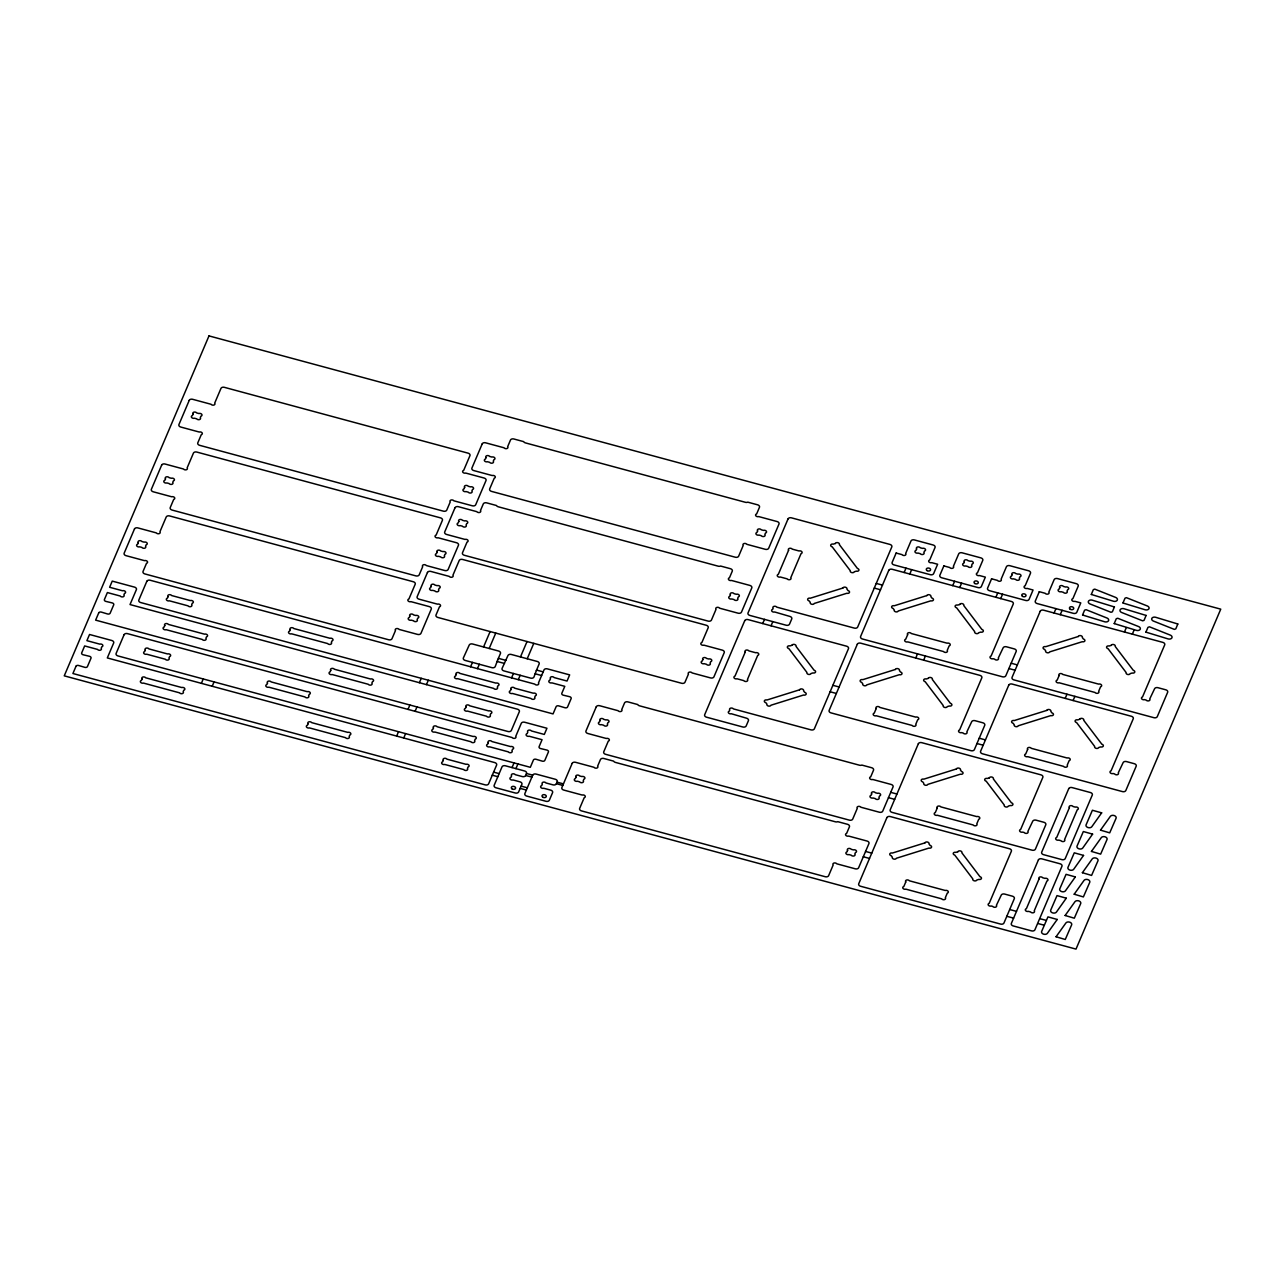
<?xml version="1.0" encoding="UTF-8"?>
<svg xmlns="http://www.w3.org/2000/svg" width="1285" height="1285" viewBox="0 0 1285 1285"><rect width="100%" height="100%" fill="white"/><g stroke="black" fill="none" stroke-linecap="round" stroke-linejoin="round"><path stroke-width="1.5" d="M201.376 683.347L203.239 678.962M212.202 686.27L214.065 681.885M396.647 736.08L398.511 731.711M408.02 709.4L409.883 705.015M419.376 682.704L421.239 678.319M403.731 738.008L405.594 733.623M415.103 711.312L416.966 706.927M426.459 684.616L428.323 680.231M470.583 666.77L472.446 662.401M483.562 646.965L490.115 631.561M477.474 668.634L479.337 664.249M489.2 648.491L495.753 633.071M511.575 677.854L513.438 673.468M520.473 656.94L527.043 641.52M518.305 679.669L520.168 675.284M527.219 658.755L533.773 643.351M512.024 767.579L514.032 762.904M515.928 768.639L517.919 763.949M525.645 775.497L526.513 773.458A2.747 1.895 7.8 0 0 524.617 770.984L505.407 765.796A2.747 1.895 7.8 0 0 502.017 766.856L494.163 785.328A2.747 1.895 7.8 0 0 496.042 787.801L515.253 792.99A2.747 1.895 7.8 0 0 518.642 791.929L521.887 784.316A2.747 1.895 7.8 0 0 520.007 781.842L513.02 779.947A2.088 1.43 7.8 0 1 510.193 779.192A2.088 1.43 7.8 0 1 510.996 777.28L511.623 775.819A2.088 1.43 7.8 0 1 512.442 773.907A2.088 1.43 7.8 0 1 515.269 774.678L522.256 776.558A2.747 1.895 7.8 0 0 525.645 775.497L531.91 777.088M532.729 775.144L524.858 793.616A2.747 1.895 7.8 0 0 526.738 796.09L545.964 801.278A2.747 1.895 7.8 0 0 549.354 800.218L552.582 792.62A2.747 1.895 7.8 0 0 550.703 790.13L543.732 788.251A2.088 1.43 7.8 0 1 540.889 787.48A2.088 1.43 7.8 0 1 541.708 785.569L542.334 784.107A2.088 1.43 7.8 0 1 543.137 782.196A2.088 1.43 7.8 0 1 545.964 782.967L552.952 784.846A2.747 1.895 7.8 0 0 556.341 783.786L557.208 781.762A2.747 1.895 7.8 0 0 555.329 779.272L536.118 774.084A2.747 1.895 7.8 0 0 532.729 775.144L526.481 773.506M762.712 623.546L764.495 619.354M771.048 625.795L772.831 621.619M904.142 572.516L906.005 568.131M909.78 574.042L911.643 569.657M915.739 658.032L917.522 653.856M952.731 585.639L954.594 581.254M923.642 660.169L925.425 655.992M959.734 587.534L961.614 583.149M995.891 597.3L997.754 592.915M1000.71 598.601L1002.573 594.216M1054.069 613.009L1055.933 608.624M1060.254 614.68L1062.117 610.295M1065.201 698.398L1066.984 694.221M1073.103 700.534L1074.886 696.358M1124.439 632.011L1126.303 627.626M1132.342 634.148L1134.205 629.762M876.258 583.422L882.474 585.109M874.282 588.08L880.498 589.767M1011.15 663.221L1017.367 664.907M1008.886 668.537L1015.102 670.208M832.873 685.307L839.105 686.993M830.126 691.78L836.342 693.45M979.218 738.216L985.434 739.887M976.953 743.517L983.186 745.204M498.371 658.338L505.872 660.361M536.552 670.063L543.186 671.862M497.118 661.47L504.475 663.446M535.154 673.79L541.627 675.524M890.698 792.347L896.93 794.018M888.449 797.664L894.665 799.334M865.544 851.441L871.76 853.128M863.279 856.758L869.511 858.428M557.031 782.147L563.424 783.882M556.389 783.689L562.766 785.424M1009.673 909.523L1016.499 911.37M1040.111 918.743L1046.343 920.429M493.568 772.124L499.142 773.618M492.251 775.192L497.825 776.702M1038.071 923.562L1044.287 925.232M1006.781 916.285L1013.608 918.133M521.116 786.115L527.332 787.801M520.152 788.38L526.384 790.05M1082.564 615.017L1104.779 621.812A3.084 2.12 7.8 0 0 1108.489 620.8A3.084 2.12 7.8 0 0 1106.931 618.005L1086.098 609.7L1084.604 610.166L1082.564 614.953M1091.318 594.457L1113.533 601.251A3.084 2.12 7.8 0 0 1117.243 600.223A3.084 2.12 7.8 0 0 1115.701 597.445L1094.756 589.124L1093.326 589.654L1091.318 594.457M1114.432 606.873L1112.376 611.805L1110.995 612.286L1090.049 603.966A3.084 2.12 7.8 0 1 1088.491 601.171A3.084 2.12 7.8 0 1 1092.218 600.159L1114.432 606.954M1114.223 623.578L1136.438 630.373A3.084 2.12 7.8 0 0 1140.164 629.345A3.084 2.12 7.8 0 0 1138.606 626.566L1117.773 618.262L1116.28 618.711L1114.223 623.578M1122.978 603.002L1145.192 609.797A3.084 2.12 7.8 0 0 1148.918 608.769A3.084 2.12 7.8 0 0 1147.36 605.99L1126.415 597.67L1125.034 598.151L1123.01 602.858M1146.091 615.435L1144.052 620.366L1142.654 620.832L1121.709 612.511A3.084 2.12 7.8 0 1 1120.167 609.733A3.084 2.12 7.8 0 1 1123.877 608.704L1146.091 615.435M1145.947 632.14L1168.161 638.934A3.084 2.12 7.8 0 0 1171.872 637.906A3.084 2.12 7.8 0 0 1170.33 635.127L1149.481 626.823L1147.955 627.353L1145.947 632.059M1177.815 623.996L1175.807 628.863L1174.378 629.393L1153.432 621.073A3.084 2.12 7.8 0 1 1151.874 618.294A3.084 2.12 7.8 0 1 1155.601 617.266L1177.815 623.996M1056.061 936.765L1065.265 939.48L1071.626 924.879A3.084 2.12 7.8 0 0 1069.763 922.18A3.084 2.12 7.8 0 0 1065.908 922.967L1056.061 936.765M1057.218 919.466L1047.371 933.344A3.084 2.12 7.8 0 1 1043.516 934.131A3.084 2.12 7.8 0 1 1041.653 931.432L1047.95 916.88L1057.218 919.466M1065.137 915.498L1074.324 918.197L1080.685 903.612A3.084 2.12 7.8 0 0 1078.822 900.897A3.084 2.12 7.8 0 0 1074.967 901.701L1065.137 915.498M1066.277 898.183L1056.431 912.061A3.084 2.12 7.8 0 1 1052.576 912.864A3.084 2.12 7.8 0 1 1050.712 910.149L1057.009 895.597L1066.277 898.183M1074.196 894.215L1083.383 896.93L1089.744 882.329A3.084 2.12 7.8 0 0 1087.881 879.615A3.084 2.12 7.8 0 0 1084.026 880.418L1074.196 894.215M1075.336 876.916L1065.49 890.778A3.084 2.12 7.8 0 1 1061.635 891.581A3.084 2.12 7.8 0 1 1059.772 888.867L1066.068 874.33L1075.336 876.916M1082.388 872.708L1091.591 875.422L1097.952 860.821A3.084 2.12 7.8 0 0 1096.089 858.107A3.084 2.12 7.8 0 0 1092.234 858.91L1082.388 872.708M1083.544 855.408L1073.698 869.27A3.084 2.12 7.8 0 1 1069.843 870.073A3.084 2.12 7.8 0 1 1067.98 867.359L1074.276 852.822L1083.544 855.408M1091.447 851.425L1100.651 854.139L1107.011 839.539A3.084 2.12 7.8 0 0 1105.148 836.84A3.084 2.12 7.8 0 0 1101.293 837.627L1091.447 851.425M1092.603 834.126L1082.757 848.004A3.084 2.12 7.8 0 1 1078.902 848.791A3.084 2.12 7.8 0 1 1077.039 846.092L1083.335 831.54L1092.603 834.126M1100.506 830.142L1109.71 832.857L1116.071 818.256A3.084 2.12 7.8 0 0 1114.207 815.557A3.084 2.12 7.8 0 0 1110.352 816.361L1100.506 830.142M1101.663 812.843L1091.816 826.721A3.084 2.12 7.8 0 1 1087.961 827.524A3.084 2.12 7.8 0 1 1086.098 824.809L1092.395 810.257L1101.663 812.843M497.664 659.992L495.255 666.513A2.747 1.895 7.8 0 1 491.834 667.638L465.234 660.442A2.747 1.895 7.8 0 1 463.387 657.904L469.218 645.07A2.747 1.895 7.8 0 1 472.607 644.01L498.548 651.013A2.747 1.895 7.8 0 1 500.443 653.503L497.664 659.992M536.391 670.449L533.982 676.97A2.747 1.895 7.8 0 1 530.56 678.095L503.961 670.915A2.747 1.895 7.8 0 1 502.114 668.361L507.944 655.527A2.747 1.895 7.8 0 1 511.334 654.467L537.275 661.47A2.747 1.895 7.8 0 1 539.154 663.96L536.391 670.449M208.989 335.899L64.25 675.846L1076.011 949.101L1220.75 609.154L208.989 335.899M75.992 666.273L72.908 673.517L485.232 784.878A2.747 1.895 7.8 0 0 488.621 783.818L496.62 765.057A2.747 1.895 7.8 0 0 494.741 762.583L107.314 657.936L113.674 642.982A2.747 1.895 7.8 0 0 111.795 640.492L89.532 634.485L86.898 640.653L99.78 644.138A2.088 1.43 7.8 0 1 102.607 644.909A2.088 1.43 7.8 0 1 101.804 646.805L101.178 648.283A2.088 1.43 7.8 0 1 100.358 650.178A2.088 1.43 7.8 0 1 97.531 649.407L84.649 645.937L81.694 652.876A2.088 1.43 7.8 0 0 83.204 654.788L89.484 656.298A2.088 1.43 7.8 0 1 90.994 658.209L87.444 666.562A2.088 1.43 7.8 0 1 84.794 667.333L78.658 665.501A2.088 1.43 7.8 0 0 75.992 666.273M98.72 612.897L95.636 620.141L507.961 731.502A2.747 1.895 7.8 0 0 511.35 730.442L519.333 711.681A2.747 1.895 7.8 0 0 517.453 709.191L130.026 604.56L136.403 589.59A2.747 1.895 7.8 0 0 134.507 587.116L112.245 581.109L109.627 587.277L122.493 590.763A2.088 1.43 7.8 0 1 125.336 591.518A2.088 1.43 7.8 0 1 124.516 593.429L123.89 594.891A2.088 1.43 7.8 0 1 123.087 596.802A2.088 1.43 7.8 0 1 120.244 596.031L107.378 592.562L104.422 599.501A2.088 1.43 7.8 0 0 105.932 601.412L112.213 602.922A2.088 1.43 7.8 0 1 113.722 604.817L110.157 613.17A2.088 1.43 7.8 0 1 107.506 613.957L101.37 612.11A2.088 1.43 7.8 0 0 98.72 612.897M134.475 528.97L124.163 553.176A2.747 1.895 7.8 0 0 126.042 555.666L144.482 560.645A2.088 1.43 7.8 0 1 147.309 561.416A2.088 1.43 7.8 0 1 146.506 563.312L143.037 571.456A2.747 1.895 7.8 0 0 144.916 573.945L388.616 639.753A2.747 1.895 7.8 0 0 392.005 638.693L395.475 630.549A2.088 1.43 7.8 0 1 396.294 628.654A2.088 1.43 7.8 0 1 399.121 629.425L417.561 634.404A2.747 1.895 7.8 0 0 420.95 633.344L431.262 609.122A2.747 1.895 7.8 0 0 429.383 606.632L410.943 601.653A2.088 1.43 7.8 0 1 408.116 600.898A2.088 1.43 7.8 0 1 408.919 598.987L415.2 584.241A2.747 1.895 7.8 0 0 413.32 581.752L169.604 515.944A2.747 1.895 7.8 0 0 166.215 517.004L159.934 531.749A2.088 1.43 7.8 0 1 159.131 533.644A2.088 1.43 7.8 0 1 156.304 532.889L137.864 527.91A2.747 1.895 7.8 0 0 134.475 528.97M161.669 465.09L151.357 489.312A2.747 1.895 7.8 0 0 153.236 491.786L171.676 496.765A2.088 1.43 7.8 0 1 174.503 497.536A2.088 1.43 7.8 0 1 173.7 499.431L170.23 507.575A2.747 1.895 7.8 0 0 172.11 510.065L415.826 575.873A2.747 1.895 7.8 0 0 419.215 574.829L422.685 566.685A2.088 1.43 7.8 0 1 423.488 564.774A2.088 1.43 7.8 0 1 426.315 565.545L444.755 570.524A2.747 1.895 7.8 0 0 448.144 569.464L458.456 545.242A2.747 1.895 7.8 0 0 456.577 542.752L438.137 537.773A2.088 1.43 7.8 0 1 435.31 537.018A2.088 1.43 7.8 0 1 436.113 535.106L442.393 520.361A2.747 1.895 7.8 0 0 440.514 517.871L196.814 452.063A2.747 1.895 7.8 0 0 193.425 453.123L187.144 467.868A2.088 1.43 7.8 0 1 186.325 469.764A2.088 1.43 7.8 0 1 183.498 469.009L165.058 464.03A2.747 1.895 7.8 0 0 161.669 465.09M189.232 400.358L178.92 424.58A2.747 1.895 7.8 0 0 180.799 427.054L199.239 432.033A2.088 1.43 7.8 0 1 202.066 432.804A2.088 1.43 7.8 0 1 201.263 434.699L197.794 442.843A2.747 1.895 7.8 0 0 199.673 445.333L443.373 511.157A2.747 1.895 7.8 0 0 446.762 510.097L450.232 501.953A2.088 1.43 7.8 0 1 451.051 500.042A2.088 1.43 7.8 0 1 453.878 500.813L472.318 505.792A2.747 1.895 7.8 0 0 475.707 504.732L486.019 480.51A2.747 1.895 7.8 0 0 484.14 478.036L465.7 473.057A2.088 1.43 7.8 0 1 462.873 472.286A2.088 1.43 7.8 0 1 463.676 470.39L469.957 455.629A2.747 1.895 7.8 0 0 468.077 453.155L224.361 387.331A2.747 1.895 7.8 0 0 220.972 388.391L214.691 403.137A2.088 1.43 7.8 0 1 213.888 405.048A2.088 1.43 7.8 0 1 211.061 404.277L192.621 399.298A2.747 1.895 7.8 0 0 189.232 400.358M138.298 542.688L137.672 544.149A2.088 1.43 7.8 0 0 136.869 546.061A2.088 1.43 7.8 0 0 139.696 546.816L141.88 547.41A2.088 1.43 7.8 0 0 144.723 548.181A2.088 1.43 7.8 0 0 145.526 546.27L146.153 544.808A2.088 1.43 7.8 0 0 146.972 542.896A2.088 1.43 7.8 0 0 144.129 542.141L141.944 541.547A2.088 1.43 7.8 0 0 139.117 540.776A2.088 1.43 7.8 0 0 138.298 542.688M165.508 478.807L164.882 480.269A2.088 1.43 7.8 0 0 164.062 482.18A2.088 1.43 7.8 0 0 166.889 482.935L169.09 483.529A2.088 1.43 7.8 0 0 171.917 484.3A2.088 1.43 7.8 0 0 172.72 482.389L173.346 480.927A2.088 1.43 7.8 0 0 174.166 479.016A2.088 1.43 7.8 0 0 171.339 478.261L169.138 477.667A2.088 1.43 7.8 0 0 166.311 476.896A2.088 1.43 7.8 0 0 165.508 478.807M193.055 414.075L192.429 415.537A2.088 1.43 7.8 0 0 191.626 417.448A2.088 1.43 7.8 0 0 194.453 418.219L196.637 418.798A2.088 1.43 7.8 0 0 199.48 419.569A2.088 1.43 7.8 0 0 200.283 417.673L200.91 416.195A2.088 1.43 7.8 0 0 201.729 414.284A2.088 1.43 7.8 0 0 198.886 413.529L196.701 412.935A2.088 1.43 7.8 0 0 193.874 412.164A2.088 1.43 7.8 0 0 193.055 414.075M124.099 634.694L116.116 653.455A2.747 1.895 7.8 0 0 117.995 655.944L530.32 767.306L533.404 760.061A2.088 1.43 7.8 0 1 536.054 759.274L542.19 761.122A2.088 1.43 7.8 0 0 544.856 760.335L548.406 751.982A2.088 1.43 7.8 0 0 546.896 750.071L540.616 748.561A2.088 1.43 7.8 0 1 539.106 746.665L542.061 739.71L529.195 736.241A2.088 1.43 7.8 0 1 526.352 735.47A2.088 1.43 7.8 0 1 527.171 733.574L527.798 732.097A2.088 1.43 7.8 0 1 528.601 730.201A2.088 1.43 7.8 0 1 531.444 730.956L544.31 734.442L546.944 728.258L524.682 722.25A2.747 1.895 7.8 0 0 521.292 723.31L515.735 736.369A2.088 1.43 7.8 0 1 514.916 738.265A2.088 1.43 7.8 0 1 512.089 737.51L127.488 633.634A2.747 1.895 7.8 0 0 124.099 634.694M146.827 581.302L138.828 600.079A2.747 1.895 7.8 0 0 140.707 602.553L553.048 713.914L556.132 706.67A2.088 1.43 7.8 0 1 558.782 705.899L564.918 707.73A2.088 1.43 7.8 0 0 567.568 706.959L571.134 698.606A2.088 1.43 7.8 0 0 569.624 696.695L563.344 695.185A2.088 1.43 7.8 0 1 561.834 693.274L564.79 686.335L551.908 682.865A2.088 1.43 7.8 0 1 549.08 682.094A2.088 1.43 7.8 0 1 549.884 680.183L550.51 678.721A2.088 1.43 7.8 0 1 551.329 676.809A2.088 1.43 7.8 0 1 554.156 677.58L567.038 681.05L569.657 674.882L547.394 668.875A2.747 1.895 7.8 0 0 544.005 669.919L538.447 682.977A2.088 1.43 7.8 0 1 537.644 684.889A2.088 1.43 7.8 0 1 534.801 684.118L150.216 580.258A2.747 1.895 7.8 0 0 146.827 581.302M145.317 650.065L144.691 651.527A2.088 1.43 7.8 0 0 143.888 653.439A2.088 1.43 7.8 0 0 146.715 654.21L165.299 659.221A2.088 1.43 7.8 0 0 168.142 659.992A2.088 1.43 7.8 0 0 168.945 658.081L169.572 656.619A2.088 1.43 7.8 0 0 170.375 654.707A2.088 1.43 7.8 0 0 167.548 653.953L148.964 648.925A2.088 1.43 7.8 0 0 146.121 648.154A2.088 1.43 7.8 0 0 145.317 650.065M168.03 596.674L167.403 598.151A2.088 1.43 7.8 0 0 166.6 600.063A2.088 1.43 7.8 0 0 169.427 600.818L188.028 605.845A2.088 1.43 7.8 0 0 190.855 606.6A2.088 1.43 7.8 0 0 191.658 604.705L192.284 603.227A2.088 1.43 7.8 0 0 193.103 601.332A2.088 1.43 7.8 0 0 190.276 600.561L171.676 595.549A2.088 1.43 7.8 0 0 168.849 594.778A2.088 1.43 7.8 0 0 168.03 596.674M164.785 625.554L164.159 627.032A2.088 1.43 7.8 0 0 163.34 628.927A2.088 1.43 7.8 0 0 166.183 629.698L202.243 639.448A2.088 1.43 7.8 0 0 205.07 640.203A2.088 1.43 7.8 0 0 205.889 638.308L206.516 636.83A2.088 1.43 7.8 0 0 207.319 634.935A2.088 1.43 7.8 0 0 204.492 634.164L168.415 624.43A2.088 1.43 7.8 0 0 165.588 623.659A2.088 1.43 7.8 0 0 164.785 625.554M142.057 678.946L141.43 680.408A2.088 1.43 7.8 0 0 140.627 682.319A2.088 1.43 7.8 0 0 143.454 683.074L179.514 692.824A2.088 1.43 7.8 0 0 182.358 693.579A2.088 1.43 7.8 0 0 183.161 691.683L183.787 690.206A2.088 1.43 7.8 0 0 184.606 688.31A2.088 1.43 7.8 0 0 181.763 687.539L145.703 677.805A2.088 1.43 7.8 0 0 142.876 677.034A2.088 1.43 7.8 0 0 142.057 678.946M267.505 683.058L266.878 684.536A2.088 1.43 7.8 0 0 266.059 686.431A2.088 1.43 7.8 0 0 268.886 687.202L304.963 696.936A2.088 1.43 7.8 0 0 307.79 697.707A2.088 1.43 7.8 0 0 308.609 695.795L309.235 694.334A2.088 1.43 7.8 0 0 310.038 692.422A2.088 1.43 7.8 0 0 307.211 691.667L271.135 681.917A2.088 1.43 7.8 0 0 268.308 681.162A2.088 1.43 7.8 0 0 267.505 683.058M290.217 629.682L289.591 631.144A2.088 1.43 7.8 0 0 288.788 633.055A2.088 1.43 7.8 0 0 291.615 633.826L327.675 643.56A2.088 1.43 7.8 0 0 330.518 644.331A2.088 1.43 7.8 0 0 331.321 642.42L331.948 640.958A2.088 1.43 7.8 0 0 332.751 639.047A2.088 1.43 7.8 0 0 329.924 638.276L293.863 628.542A2.088 1.43 7.8 0 0 291.036 627.771A2.088 1.43 7.8 0 0 290.217 629.682M308.047 723.776L307.42 725.238A2.088 1.43 7.8 0 0 306.601 727.149A2.088 1.43 7.8 0 0 309.444 727.904L345.504 737.654A2.088 1.43 7.8 0 0 348.331 738.409A2.088 1.43 7.8 0 0 349.151 736.514L349.777 735.036A2.088 1.43 7.8 0 0 350.58 733.141A2.088 1.43 7.8 0 0 347.753 732.37L311.693 722.636A2.088 1.43 7.8 0 0 308.85 721.865A2.088 1.43 7.8 0 0 308.047 723.776M330.759 670.385L330.133 671.862A2.088 1.43 7.8 0 0 329.329 673.758A2.088 1.43 7.8 0 0 332.156 674.529L368.233 684.262A2.088 1.43 7.8 0 0 371.06 685.034A2.088 1.43 7.8 0 0 371.863 683.138L372.489 681.66A2.088 1.43 7.8 0 0 373.309 679.749A2.088 1.43 7.8 0 0 370.465 678.994L334.405 669.244A2.088 1.43 7.8 0 0 331.578 668.489A2.088 1.43 7.8 0 0 330.759 670.385M427.455 572.484L417.143 596.706A2.747 1.895 7.8 0 0 419.022 599.179L437.462 604.159A2.088 1.43 7.8 0 1 440.289 604.93A2.088 1.43 7.8 0 1 439.47 606.825L436.017 614.969A2.747 1.895 7.8 0 0 437.896 617.459L681.596 683.267A2.747 1.895 7.8 0 0 684.985 682.223L688.455 674.079A2.088 1.43 7.8 0 1 689.274 672.167A2.088 1.43 7.8 0 1 692.101 672.938L710.541 677.918A2.747 1.895 7.8 0 0 713.93 676.858L724.226 652.635A2.747 1.895 7.8 0 0 722.347 650.146L703.923 645.166A2.088 1.43 7.8 0 1 701.08 644.411A2.088 1.43 7.8 0 1 701.899 642.5L708.18 627.755A2.747 1.895 7.8 0 0 706.3 625.265L462.584 559.457A2.747 1.895 7.8 0 0 459.195 560.517L452.914 575.262A2.088 1.43 7.8 0 1 452.111 577.158A2.088 1.43 7.8 0 1 449.268 576.403L430.844 571.423A2.747 1.895 7.8 0 0 427.455 572.484M455.018 507.752L444.706 531.974A2.747 1.895 7.8 0 0 446.586 534.448L465.009 539.427A2.088 1.43 7.8 0 1 467.852 540.198A2.088 1.43 7.8 0 1 467.033 542.093L462.488 552.791A2.747 1.895 7.8 0 0 464.367 555.281L708.067 621.089A2.747 1.895 7.8 0 0 711.456 620.045L716.018 609.347A2.088 1.43 7.8 0 1 716.821 607.436A2.088 1.43 7.8 0 1 719.664 608.207L738.088 613.186A2.747 1.895 7.8 0 0 741.477 612.126L751.789 587.904A2.747 1.895 7.8 0 0 749.91 585.43L731.47 580.451A2.088 1.43 7.8 0 1 728.643 579.68A2.088 1.43 7.8 0 1 729.462 577.784L732.273 571.166A2.747 1.895 7.8 0 0 730.394 568.693L720.58 566.042A2.747 1.895 7.8 0 1 718.187 566.171L498.291 506.788A2.747 1.895 7.8 0 1 496.492 505.519L486.678 502.869A2.747 1.895 7.8 0 0 483.288 503.929L480.478 510.53A2.088 1.43 7.8 0 1 479.674 512.442A2.088 1.43 7.8 0 1 476.831 511.671L458.408 506.692A2.747 1.895 7.8 0 0 455.018 507.752M482.212 443.871L471.9 468.093A2.747 1.895 7.8 0 0 473.779 470.567L492.219 475.546A2.088 1.43 7.8 0 1 495.046 476.317A2.088 1.43 7.8 0 1 494.243 478.213L489.681 488.91A2.747 1.895 7.8 0 0 491.561 491.4L735.277 557.208A2.747 1.895 7.8 0 0 738.666 556.164L743.212 545.466A2.088 1.43 7.8 0 1 744.031 543.555A2.088 1.43 7.8 0 1 746.858 544.326L765.298 549.305A2.747 1.895 7.8 0 0 768.687 548.245L778.999 524.023A2.747 1.895 7.8 0 0 777.104 521.549L758.68 516.57A2.088 1.43 7.8 0 1 755.837 515.799A2.088 1.43 7.8 0 1 756.656 513.904L759.467 507.286A2.747 1.895 7.8 0 0 757.588 504.812L747.774 502.162A2.747 1.895 7.8 0 1 745.38 502.29L525.485 442.907A2.747 1.895 7.8 0 1 523.686 441.638L513.871 438.988A2.747 1.895 7.8 0 0 510.482 440.048L507.671 446.65A2.088 1.43 7.8 0 1 506.868 448.561A2.088 1.43 7.8 0 1 504.041 447.79L485.601 442.811A2.747 1.895 7.8 0 0 482.212 443.871M409.883 616.029L409.256 617.507A2.088 1.43 7.8 0 0 408.453 619.402A2.088 1.43 7.8 0 0 411.28 620.173L413.481 620.767A2.088 1.43 7.8 0 0 416.308 621.522A2.088 1.43 7.8 0 0 417.111 619.627L417.737 618.149A2.088 1.43 7.8 0 0 418.557 616.254A2.088 1.43 7.8 0 0 415.714 615.483L413.529 614.889A2.088 1.43 7.8 0 0 410.702 614.134A2.088 1.43 7.8 0 0 409.883 616.029M437.093 552.148L436.466 553.626A2.088 1.43 7.8 0 0 435.647 555.522A2.088 1.43 7.8 0 0 438.49 556.293L440.675 556.887A2.088 1.43 7.8 0 0 443.502 557.642A2.088 1.43 7.8 0 0 444.321 555.746L444.947 554.269A2.088 1.43 7.8 0 0 445.75 552.373A2.088 1.43 7.8 0 0 442.923 551.602L440.723 551.008A2.088 1.43 7.8 0 0 437.896 550.253A2.088 1.43 7.8 0 0 437.093 552.148M464.64 487.417L464.013 488.894A2.088 1.43 7.8 0 0 463.21 490.806A2.088 1.43 7.8 0 0 466.037 491.561L468.238 492.155A2.088 1.43 7.8 0 0 471.065 492.926A2.088 1.43 7.8 0 0 471.868 491.015L472.495 489.537A2.088 1.43 7.8 0 0 473.314 487.641A2.088 1.43 7.8 0 0 470.487 486.87L468.286 486.292A2.088 1.43 7.8 0 0 465.459 485.521A2.088 1.43 7.8 0 0 464.64 487.417M431.278 586.201L430.652 587.663A2.088 1.43 7.8 0 0 429.849 589.574A2.088 1.43 7.8 0 0 432.676 590.329L434.86 590.923A2.088 1.43 7.8 0 0 437.703 591.694A2.088 1.43 7.8 0 0 438.506 589.783L439.133 588.321A2.088 1.43 7.8 0 0 439.936 586.41A2.088 1.43 7.8 0 0 437.109 585.655L434.924 585.061A2.088 1.43 7.8 0 0 432.097 584.289A2.088 1.43 7.8 0 0 431.278 586.201M458.841 521.469L458.215 522.947A2.088 1.43 7.8 0 0 457.396 524.842A2.088 1.43 7.8 0 0 460.239 525.613L462.423 526.191A2.088 1.43 7.8 0 0 465.25 526.962A2.088 1.43 7.8 0 0 466.07 525.067L466.696 523.589A2.088 1.43 7.8 0 0 467.499 521.678A2.088 1.43 7.8 0 0 464.672 520.923L462.488 520.329A2.088 1.43 7.8 0 0 459.645 519.558A2.088 1.43 7.8 0 0 458.841 521.469M486.035 457.588L485.409 459.066A2.088 1.43 7.8 0 0 484.606 460.962A2.088 1.43 7.8 0 0 487.433 461.733L489.617 462.311A2.088 1.43 7.8 0 0 492.46 463.082A2.088 1.43 7.8 0 0 493.263 461.186L493.89 459.709A2.088 1.43 7.8 0 0 494.709 457.813A2.088 1.43 7.8 0 0 491.866 457.042L489.681 456.448A2.088 1.43 7.8 0 0 486.854 455.677A2.088 1.43 7.8 0 0 486.035 457.588M433.479 727.888L432.852 729.366A2.088 1.43 7.8 0 0 432.049 731.261A2.088 1.43 7.8 0 0 434.876 732.032L470.936 741.766A2.088 1.43 7.8 0 0 473.779 742.537A2.088 1.43 7.8 0 0 474.583 740.626L475.209 739.164A2.088 1.43 7.8 0 0 476.028 737.253A2.088 1.43 7.8 0 0 473.185 736.498L437.125 726.748A2.088 1.43 7.8 0 0 434.298 725.993A2.088 1.43 7.8 0 0 433.479 727.888M456.207 674.513L455.581 675.974A2.088 1.43 7.8 0 0 454.762 677.886A2.088 1.43 7.8 0 0 457.605 678.657L493.665 688.391A2.088 1.43 7.8 0 0 496.492 689.162A2.088 1.43 7.8 0 0 497.311 687.25L497.938 685.772A2.088 1.43 7.8 0 0 498.741 683.877A2.088 1.43 7.8 0 0 495.914 683.106L459.853 673.372A2.088 1.43 7.8 0 0 457.01 672.601A2.088 1.43 7.8 0 0 456.207 674.513M443.325 760.302L442.699 761.78A2.088 1.43 7.8 0 0 441.879 763.675A2.088 1.43 7.8 0 0 444.722 764.447L463.773 769.587A2.088 1.43 7.8 0 0 466.6 770.357A2.088 1.43 7.8 0 0 467.419 768.446L468.045 766.984A2.088 1.43 7.8 0 0 468.848 765.073A2.088 1.43 7.8 0 0 466.021 764.318L446.971 759.162A2.088 1.43 7.8 0 0 444.128 758.407A2.088 1.43 7.8 0 0 443.325 760.302M466.037 706.927L465.411 708.404A2.088 1.43 7.8 0 0 464.608 710.3A2.088 1.43 7.8 0 0 467.435 711.071L486.485 716.211A2.088 1.43 7.8 0 0 489.328 716.982A2.088 1.43 7.8 0 0 490.131 715.07L490.758 713.609A2.088 1.43 7.8 0 0 491.577 711.697A2.088 1.43 7.8 0 0 488.734 710.926L469.684 705.786A2.088 1.43 7.8 0 0 466.857 705.015A2.088 1.43 7.8 0 0 466.037 706.927M488.3 742.698L487.674 744.176A2.088 1.43 7.8 0 0 486.87 746.071A2.088 1.43 7.8 0 0 489.697 746.842L508.298 751.853A2.088 1.43 7.8 0 0 511.125 752.625A2.088 1.43 7.8 0 0 511.928 750.713L512.554 749.251A2.088 1.43 7.8 0 0 513.374 747.34A2.088 1.43 7.8 0 0 510.53 746.585L491.946 741.557A2.088 1.43 7.8 0 0 489.119 740.786A2.088 1.43 7.8 0 0 488.3 742.698M511.028 689.322L510.402 690.784A2.088 1.43 7.8 0 0 509.583 692.695A2.088 1.43 7.8 0 0 512.426 693.45L531.01 698.478A2.088 1.43 7.8 0 0 533.837 699.233A2.088 1.43 7.8 0 0 534.656 697.337L535.283 695.86A2.088 1.43 7.8 0 0 536.086 693.964A2.088 1.43 7.8 0 0 533.259 693.193L514.675 688.182A2.088 1.43 7.8 0 0 511.832 687.411A2.088 1.43 7.8 0 0 511.028 689.322M572.178 763.37L561.866 787.593A2.747 1.895 7.8 0 0 563.746 790.066L582.185 795.046A2.088 1.43 7.8 0 1 585.012 795.817A2.088 1.43 7.8 0 1 584.193 797.728L579.647 808.41A2.747 1.895 7.8 0 0 581.527 810.899L825.243 876.723A2.747 1.895 7.8 0 0 828.632 875.663L833.178 864.966A2.088 1.43 7.8 0 1 833.981 863.054A2.088 1.43 7.8 0 1 836.824 863.825L855.248 868.805A2.747 1.895 7.8 0 0 858.637 867.744L868.949 843.522A2.747 1.895 7.8 0 0 867.07 841.049L848.646 836.069A2.088 1.43 7.8 0 1 845.803 835.298A2.088 1.43 7.8 0 1 846.622 833.403L849.433 826.785A2.747 1.895 7.8 0 0 847.554 824.311L837.74 821.661A2.747 1.895 7.8 0 1 835.346 821.79L615.451 762.407A2.747 1.895 7.8 0 1 613.652 761.138L603.838 758.487A2.747 1.895 7.8 0 0 600.448 759.547L597.637 766.149A2.088 1.43 7.8 0 1 596.834 768.061A2.088 1.43 7.8 0 1 593.991 767.29L575.568 762.31A2.747 1.895 7.8 0 0 572.178 763.37M596.272 706.782L585.96 731.004A2.747 1.895 7.8 0 0 587.839 733.494L606.263 738.473A2.088 1.43 7.8 0 1 609.106 739.228A2.088 1.43 7.8 0 1 608.287 741.14L603.741 751.821A2.747 1.895 7.8 0 0 605.62 754.311L849.337 820.135A2.747 1.895 7.8 0 0 852.726 819.075L857.272 808.377A2.088 1.43 7.8 0 1 858.075 806.482A2.088 1.43 7.8 0 1 860.918 807.237L879.342 812.216A2.747 1.895 7.8 0 0 882.731 811.156L893.043 786.934A2.747 1.895 7.8 0 0 891.164 784.46L872.74 779.481A2.088 1.43 7.8 0 1 869.897 778.71A2.088 1.43 7.8 0 1 870.716 776.815L873.527 770.197A2.747 1.895 7.8 0 0 871.648 767.723L861.833 765.073A2.747 1.895 7.8 0 1 859.44 765.201L639.544 705.818A2.747 1.895 7.8 0 1 637.745 704.549L627.931 701.899A2.747 1.895 7.8 0 0 624.542 702.959L621.731 709.561A2.088 1.43 7.8 0 1 620.928 711.472A2.088 1.43 7.8 0 1 618.085 710.701L599.661 705.722A2.747 1.895 7.8 0 0 596.272 706.782M576.001 777.088L575.375 778.565A2.088 1.43 7.8 0 0 574.572 780.461A2.088 1.43 7.8 0 0 577.399 781.232L579.583 781.826A2.088 1.43 7.8 0 0 582.426 782.581A2.088 1.43 7.8 0 0 583.229 780.686L583.856 779.208A2.088 1.43 7.8 0 0 584.659 777.313A2.088 1.43 7.8 0 0 581.832 776.542L579.647 775.947A2.088 1.43 7.8 0 0 576.804 775.192A2.088 1.43 7.8 0 0 576.001 777.088M600.095 720.5L599.469 721.977A2.088 1.43 7.8 0 0 598.665 723.873A2.088 1.43 7.8 0 0 601.492 724.644L603.677 725.238A2.088 1.43 7.8 0 0 606.504 725.993A2.088 1.43 7.8 0 0 607.323 724.097L607.95 722.62A2.088 1.43 7.8 0 0 608.753 720.724A2.088 1.43 7.8 0 0 605.926 719.953L603.741 719.359A2.088 1.43 7.8 0 0 600.898 718.604A2.088 1.43 7.8 0 0 600.095 720.5M702.863 659.542L702.236 661.02A2.088 1.43 7.8 0 0 701.433 662.915A2.088 1.43 7.8 0 0 704.26 663.686L706.445 664.281A2.088 1.43 7.8 0 0 709.288 665.036A2.088 1.43 7.8 0 0 710.091 663.14L710.717 661.663A2.088 1.43 7.8 0 0 711.537 659.767A2.088 1.43 7.8 0 0 708.694 658.996L706.509 658.402A2.088 1.43 7.8 0 0 703.682 657.647A2.088 1.43 7.8 0 0 702.863 659.542M730.426 594.81L729.8 596.288A2.088 1.43 7.8 0 0 728.997 598.2A2.088 1.43 7.8 0 0 731.824 598.955L734.008 599.549A2.088 1.43 7.8 0 0 736.851 600.32A2.088 1.43 7.8 0 0 737.654 598.408L738.281 596.947A2.088 1.43 7.8 0 0 739.084 595.035A2.088 1.43 7.8 0 0 736.257 594.264L734.072 593.686A2.088 1.43 7.8 0 0 731.229 592.915A2.088 1.43 7.8 0 0 730.426 594.81M757.62 530.946L756.993 532.408A2.088 1.43 7.8 0 0 756.19 534.319A2.088 1.43 7.8 0 0 759.017 535.074L761.202 535.668A2.088 1.43 7.8 0 0 764.045 536.439A2.088 1.43 7.8 0 0 764.848 534.528L765.475 533.066A2.088 1.43 7.8 0 0 766.294 531.155A2.088 1.43 7.8 0 0 763.451 530.384L761.266 529.805A2.088 1.43 7.8 0 0 758.439 529.034A2.088 1.43 7.8 0 0 757.62 530.946M744.738 620.671L704.678 714.717A2.747 1.895 7.8 0 0 706.573 717.207L742.794 726.989A2.747 1.895 7.8 0 0 746.183 725.929L748.416 720.692A2.747 1.895 7.8 0 0 746.617 718.219L731.342 713.753A2.088 1.43 7.8 0 1 728.547 712.95A2.088 1.43 7.8 0 1 729.366 711.071L729.8 710.059A2.088 1.43 7.8 0 1 730.619 708.147A2.088 1.43 7.8 0 1 733.446 708.918L810.98 729.864A2.747 1.895 7.8 0 0 814.369 728.804L848.469 648.684A2.747 1.895 7.8 0 0 846.59 646.194L748.127 619.611A2.747 1.895 7.8 0 0 744.738 620.671M788.058 518.899L748.015 612.945A2.747 1.895 7.8 0 0 749.894 615.435L786.131 625.217A2.747 1.895 7.8 0 0 789.52 624.157L791.753 618.92A2.747 1.895 7.8 0 0 789.938 616.447L774.678 611.981A2.088 1.43 7.8 0 1 771.883 611.178A2.088 1.43 7.8 0 1 772.703 609.299L773.136 608.287A2.088 1.43 7.8 0 1 773.955 606.375A2.088 1.43 7.8 0 1 776.783 607.146L854.3 628.092A2.747 1.895 7.8 0 0 857.689 627.032L891.806 546.912A2.747 1.895 7.8 0 0 889.927 544.422L791.448 517.839A2.747 1.895 7.8 0 0 788.058 518.899M745.252 652.041L735.004 676.119A2.088 1.43 7.8 0 0 734.185 678.03A2.088 1.43 7.8 0 0 737.028 678.785L743.806 680.632A2.088 1.43 7.8 0 0 746.633 681.387A2.088 1.43 7.8 0 0 747.452 679.492L757.7 655.414A2.088 1.43 7.8 0 0 758.503 653.503A2.088 1.43 7.8 0 0 755.676 652.732L748.898 650.901A2.088 1.43 7.8 0 0 746.055 650.146A2.088 1.43 7.8 0 0 745.252 652.041M788.588 550.269L778.324 574.347A2.088 1.43 7.8 0 0 777.521 576.258A2.088 1.43 7.8 0 0 780.348 577.013L787.143 578.844A2.088 1.43 7.8 0 0 789.97 579.615A2.088 1.43 7.8 0 0 790.773 577.72L801.037 553.642A2.088 1.43 7.8 0 0 801.84 551.731A2.088 1.43 7.8 0 0 799.013 550.96L792.235 549.129A2.088 1.43 7.8 0 0 789.392 548.374A2.088 1.43 7.8 0 0 788.588 550.269M857.32 644.219L829.146 710.396A2.747 1.895 7.8 0 0 831.026 712.886L970.994 750.681A2.747 1.895 7.8 0 0 974.383 749.621L984.744 725.286A2.747 1.895 7.8 0 0 982.864 722.796L975.058 720.692A2.747 1.895 7.8 0 0 971.701 721.704L966.834 731.92A2.088 1.43 7.8 0 1 965.967 733.799A2.088 1.43 7.8 0 1 963.156 733.028L961.646 732.611A2.088 1.43 7.8 0 1 958.819 731.856A2.088 1.43 7.8 0 1 959.622 729.944L981.804 677.854A2.747 1.895 7.8 0 0 979.925 675.364L860.709 643.175A2.747 1.895 7.8 0 0 857.32 644.219M888.77 570.331L860.597 636.509A2.747 1.895 7.8 0 0 862.476 638.998L1002.445 676.793A2.747 1.895 7.8 0 0 1005.834 675.733L1016.21 651.383A2.747 1.895 7.8 0 0 1014.315 648.909L1006.524 646.805A2.747 1.895 7.8 0 0 1003.151 647.801L998.284 658.032A2.088 1.43 7.8 0 1 997.417 659.912A2.088 1.43 7.8 0 1 994.622 659.125L993.112 658.723A2.088 1.43 7.8 0 1 990.269 657.952A2.088 1.43 7.8 0 1 991.088 656.057L1013.271 603.966A2.747 1.895 7.8 0 0 1011.391 601.476L892.159 569.271A2.747 1.895 7.8 0 0 888.77 570.331M896.143 553.032L892.143 562.412A2.747 1.895 7.8 0 0 894.023 564.902L930.244 574.684A2.747 1.895 7.8 0 0 933.633 573.624L937.632 564.243L931.754 562.653A2.088 1.43 7.8 0 1 928.927 561.882A2.088 1.43 7.8 0 1 929.73 559.987L935.046 547.474A2.747 1.895 7.8 0 0 933.167 545.001L914.374 539.925A2.747 1.895 7.8 0 0 910.985 540.985L905.668 553.482A2.088 1.43 7.8 0 1 904.849 555.377A2.088 1.43 7.8 0 1 902.022 554.622L896.143 553.032M916.639 548.92L916.012 550.398A2.088 1.43 7.8 0 0 915.209 552.293A2.088 1.43 7.8 0 0 918.036 553.064L920.221 553.658A2.088 1.43 7.8 0 0 923.064 554.413A2.088 1.43 7.8 0 0 923.867 552.518L924.493 551.04A2.088 1.43 7.8 0 0 925.312 549.145A2.088 1.43 7.8 0 0 922.469 548.374L920.285 547.779A2.088 1.43 7.8 0 0 917.458 547.024A2.088 1.43 7.8 0 0 916.639 548.92M876.193 708.549L874.25 713.111A2.088 1.43 7.8 0 0 873.447 715.006A2.088 1.43 7.8 0 0 876.274 715.777L912.109 725.447A2.088 1.43 7.8 0 0 914.936 726.218A2.088 1.43 7.8 0 0 915.755 724.322L917.699 719.761A2.088 1.43 7.8 0 0 918.502 717.849A2.088 1.43 7.8 0 0 915.675 717.094L879.839 707.409A2.088 1.43 7.8 0 0 877.012 706.638A2.088 1.43 7.8 0 0 876.193 708.549M907.66 634.662L905.716 639.223A2.088 1.43 7.8 0 0 904.913 641.119A2.088 1.43 7.8 0 0 907.74 641.89L943.576 651.559A2.088 1.43 7.8 0 0 946.403 652.33A2.088 1.43 7.8 0 0 947.206 650.419L949.149 645.873A2.088 1.43 7.8 0 0 949.968 643.962A2.088 1.43 7.8 0 0 947.125 643.191L911.306 633.521A2.088 1.43 7.8 0 0 908.463 632.75A2.088 1.43 7.8 0 0 907.66 634.662M943.849 565.914L939.849 575.311A2.747 1.895 7.8 0 0 941.744 577.784L977.965 587.566A2.747 1.895 7.8 0 0 981.355 586.506L985.354 577.126L979.459 575.535A2.088 1.43 7.8 0 1 976.632 574.78A2.088 1.43 7.8 0 1 977.451 572.869L982.768 560.372A2.747 1.895 7.8 0 0 980.889 557.883L962.096 552.807A2.747 1.895 7.8 0 0 958.706 553.867L953.374 566.364A2.088 1.43 7.8 0 1 952.57 568.275A2.088 1.43 7.8 0 1 949.727 567.504L943.849 565.914M964.36 561.818L963.734 563.28A2.088 1.43 7.8 0 0 962.915 565.191A2.088 1.43 7.8 0 0 965.758 565.946L967.942 566.54A2.088 1.43 7.8 0 0 970.769 567.311A2.088 1.43 7.8 0 0 971.588 565.4L972.215 563.938A2.088 1.43 7.8 0 0 973.018 562.027A2.088 1.43 7.8 0 0 970.191 561.256L968.007 560.678A2.088 1.43 7.8 0 0 965.163 559.907A2.088 1.43 7.8 0 0 964.36 561.818M847.586 850.445L846.96 851.907A2.088 1.43 7.8 0 0 846.156 853.818A2.088 1.43 7.8 0 0 848.983 854.573L851.168 855.167A2.088 1.43 7.8 0 0 854.011 855.938A2.088 1.43 7.8 0 0 854.814 854.027L855.441 852.565A2.088 1.43 7.8 0 0 856.26 850.654A2.088 1.43 7.8 0 0 853.417 849.899L851.232 849.305A2.088 1.43 7.8 0 0 848.405 848.534A2.088 1.43 7.8 0 0 847.586 850.445M871.68 793.857L871.053 795.319A2.088 1.43 7.8 0 0 870.25 797.23A2.088 1.43 7.8 0 0 873.077 797.985L875.262 798.579A2.088 1.43 7.8 0 0 878.105 799.35A2.088 1.43 7.8 0 0 878.908 797.439L879.534 795.977A2.088 1.43 7.8 0 0 880.354 794.066A2.088 1.43 7.8 0 0 877.51 793.311L875.326 792.716A2.088 1.43 7.8 0 0 872.499 791.946A2.088 1.43 7.8 0 0 871.68 793.857M886.891 817.613L858.717 883.791A2.747 1.895 7.8 0 0 860.597 886.264L1000.565 924.076A2.747 1.895 7.8 0 0 1003.954 923.015L1014.315 898.665A2.747 1.895 7.8 0 0 1012.435 896.191L1004.629 894.071A2.747 1.895 7.8 0 0 1001.272 895.083L996.405 905.315A2.088 1.43 7.8 0 1 995.538 907.178A2.088 1.43 7.8 0 1 992.727 906.407L991.217 906.005A2.088 1.43 7.8 0 1 988.39 905.234A2.088 1.43 7.8 0 1 989.193 903.339L1011.375 851.232A2.747 1.895 7.8 0 0 1009.496 848.759L890.28 816.553A2.747 1.895 7.8 0 0 886.891 817.613M918.357 743.726L890.184 809.887A2.747 1.895 7.8 0 0 892.063 812.377L1032.032 850.172A2.747 1.895 7.8 0 0 1035.421 849.128L1045.781 824.777A2.747 1.895 7.8 0 0 1043.902 822.288L1036.095 820.183A2.747 1.895 7.8 0 0 1032.738 821.195L1027.871 831.427A2.088 1.43 7.8 0 1 1027.004 833.29A2.088 1.43 7.8 0 1 1024.193 832.519L1022.683 832.102A2.088 1.43 7.8 0 1 1019.856 831.347A2.088 1.43 7.8 0 1 1020.659 829.435L1042.842 777.345A2.747 1.895 7.8 0 0 1040.962 774.855L921.747 742.666A2.747 1.895 7.8 0 0 918.357 743.726M991.57 578.812L987.571 588.193A2.747 1.895 7.8 0 0 989.45 590.666L1025.687 600.448A2.747 1.895 7.8 0 0 1029.076 599.388L1033.06 590.008L1027.181 588.418A2.088 1.43 7.8 0 1 1024.354 587.663A2.088 1.43 7.8 0 1 1025.157 585.751L1030.49 573.255A2.747 1.895 7.8 0 0 1028.61 570.781L1009.801 565.689A2.747 1.895 7.8 0 0 1006.412 566.749L1001.095 579.262A2.088 1.43 7.8 0 1 1000.276 581.157A2.088 1.43 7.8 0 1 997.449 580.386L991.57 578.812M1012.082 574.7L1011.456 576.162A2.088 1.43 7.8 0 0 1010.636 578.073A2.088 1.43 7.8 0 0 1013.463 578.828L1015.664 579.423A2.088 1.43 7.8 0 0 1018.491 580.194A2.088 1.43 7.8 0 0 1019.294 578.282L1019.921 576.82A2.088 1.43 7.8 0 0 1020.74 574.909A2.088 1.43 7.8 0 0 1017.913 574.154L1015.712 573.56A2.088 1.43 7.8 0 0 1012.885 572.789A2.088 1.43 7.8 0 0 1012.082 574.7M905.78 881.928L903.837 886.489A2.088 1.43 7.8 0 0 903.018 888.401A2.088 1.43 7.8 0 0 905.861 889.156L941.68 898.841A2.088 1.43 7.8 0 0 944.523 899.596A2.088 1.43 7.8 0 0 945.326 897.701L947.27 893.139A2.088 1.43 7.8 0 0 948.073 891.244A2.088 1.43 7.8 0 0 945.246 890.473L909.411 880.803A2.088 1.43 7.8 0 0 906.584 880.032A2.088 1.43 7.8 0 0 905.78 881.928M937.231 808.04L935.287 812.602A2.088 1.43 7.8 0 0 934.484 814.513A2.088 1.43 7.8 0 0 937.311 815.268L973.147 824.954A2.088 1.43 7.8 0 0 975.974 825.709A2.088 1.43 7.8 0 0 976.793 823.813L978.736 819.252A2.088 1.43 7.8 0 0 979.539 817.356A2.088 1.43 7.8 0 0 976.712 816.585L940.877 806.9A2.088 1.43 7.8 0 0 938.05 806.145A2.088 1.43 7.8 0 0 937.231 808.04M1039.292 591.694L1035.292 601.075A2.747 1.895 7.8 0 0 1037.172 603.564L1073.393 613.347A2.747 1.895 7.8 0 0 1076.782 612.286L1080.781 602.906L1074.903 601.316A2.088 1.43 7.8 0 1 1072.059 600.545A2.088 1.43 7.8 0 1 1072.879 598.649L1078.195 586.153A2.747 1.895 7.8 0 0 1076.316 583.663L1057.523 578.587A2.747 1.895 7.8 0 0 1054.134 579.647L1048.817 592.144A2.088 1.43 7.8 0 1 1047.998 594.055A2.088 1.43 7.8 0 1 1045.171 593.284L1039.292 591.694M1008.757 685.13L980.583 751.307A2.747 1.895 7.8 0 0 982.463 753.781L1122.431 791.592A2.747 1.895 7.8 0 0 1125.821 790.532L1136.197 766.181A2.747 1.895 7.8 0 0 1134.318 763.708L1126.511 761.587A2.747 1.895 7.8 0 0 1123.138 762.599L1118.271 772.831A2.088 1.43 7.8 0 1 1117.404 774.694A2.088 1.43 7.8 0 1 1114.609 773.923L1113.099 773.522A2.088 1.43 7.8 0 1 1110.256 772.751A2.088 1.43 7.8 0 1 1111.075 770.855L1133.258 718.749A2.747 1.895 7.8 0 0 1131.378 716.275L1012.146 684.07A2.747 1.895 7.8 0 0 1008.757 685.13M1040.224 611.242L1012.05 677.42A2.747 1.895 7.8 0 0 1013.929 679.893L1153.898 717.689A2.747 1.895 7.8 0 0 1157.287 716.644L1167.647 692.294A2.747 1.895 7.8 0 0 1165.768 689.804L1157.962 687.7A2.747 1.895 7.8 0 0 1154.605 688.712L1149.738 698.944A2.088 1.43 7.8 0 1 1148.87 700.807A2.088 1.43 7.8 0 1 1146.059 700.036L1144.549 699.634A2.088 1.43 7.8 0 1 1141.722 698.863A2.088 1.43 7.8 0 1 1142.526 696.952L1164.708 644.861A2.747 1.895 7.8 0 0 1162.829 642.371L1043.613 610.182A2.747 1.895 7.8 0 0 1040.224 611.242M1059.788 587.582L1059.161 589.06A2.088 1.43 7.8 0 0 1058.358 590.955A2.088 1.43 7.8 0 0 1061.185 591.726L1063.37 592.321A2.088 1.43 7.8 0 0 1066.213 593.076A2.088 1.43 7.8 0 0 1067.016 591.18L1067.642 589.703A2.088 1.43 7.8 0 0 1068.461 587.807A2.088 1.43 7.8 0 0 1065.618 587.036L1063.434 586.442A2.088 1.43 7.8 0 0 1060.607 585.687A2.088 1.43 7.8 0 0 1059.788 587.582M1027.647 749.444L1025.703 754.006A2.088 1.43 7.8 0 0 1024.9 755.917A2.088 1.43 7.8 0 0 1027.727 756.672L1063.562 766.358A2.088 1.43 7.8 0 0 1066.389 767.129A2.088 1.43 7.8 0 0 1067.192 765.217L1069.136 760.656A2.088 1.43 7.8 0 0 1069.955 758.76A2.088 1.43 7.8 0 0 1067.112 757.989L1031.293 748.32A2.088 1.43 7.8 0 0 1028.45 747.549A2.088 1.43 7.8 0 0 1027.647 749.444M1059.113 675.557L1057.169 680.118A2.088 1.43 7.8 0 0 1056.35 682.03A2.088 1.43 7.8 0 0 1059.193 682.785L1095.013 692.47A2.088 1.43 7.8 0 0 1097.856 693.225A2.088 1.43 7.8 0 0 1098.659 691.33L1100.602 686.768A2.088 1.43 7.8 0 0 1101.406 684.873A2.088 1.43 7.8 0 0 1098.579 684.102L1062.743 674.416A2.088 1.43 7.8 0 0 1059.916 673.661A2.088 1.43 7.8 0 0 1059.113 675.557M1038.409 859.906L1011.343 923.449A2.747 1.895 7.8 0 0 1013.222 925.939L1031.518 930.87A2.747 1.895 7.8 0 0 1034.907 929.81L1061.956 866.267A2.747 1.895 7.8 0 0 1060.077 863.793L1041.798 858.846A2.747 1.895 7.8 0 0 1038.409 859.906M1068.735 788.653L1041.685 852.196A2.747 1.895 7.8 0 0 1043.565 854.67L1061.86 859.617A2.747 1.895 7.8 0 0 1065.249 858.557L1092.298 795.013A2.747 1.895 7.8 0 0 1090.419 792.54L1072.124 787.593A2.747 1.895 7.8 0 0 1068.735 788.653M1039.067 878.908L1026.394 908.688A2.088 1.43 7.8 0 0 1025.575 910.599A2.088 1.43 7.8 0 0 1028.402 911.354L1030.602 911.948A2.088 1.43 7.8 0 0 1033.429 912.719A2.088 1.43 7.8 0 0 1034.248 910.808L1046.922 881.028A2.088 1.43 7.8 0 0 1047.725 879.133A2.088 1.43 7.8 0 0 1044.898 878.362L1042.713 877.767A2.088 1.43 7.8 0 0 1039.87 877.012A2.088 1.43 7.8 0 0 1039.067 878.908M1069.409 807.655L1056.72 837.434A2.088 1.43 7.8 0 0 1055.917 839.346A2.088 1.43 7.8 0 0 1058.744 840.101L1060.944 840.695A2.088 1.43 7.8 0 0 1063.771 841.466A2.088 1.43 7.8 0 0 1064.574 839.555L1077.264 809.775A2.088 1.43 7.8 0 0 1078.067 807.863A2.088 1.43 7.8 0 0 1075.24 807.109L1073.055 806.514A2.088 1.43 7.8 0 0 1070.212 805.743A2.088 1.43 7.8 0 0 1069.409 807.655M835.33 543.507L833.339 544.133A2.088 1.43 7.8 0 0 830.769 544.936A2.088 1.43 7.8 0 0 832.198 546.832L850.284 570.701A2.088 1.43 7.8 0 0 851.714 572.58A2.088 1.43 7.8 0 0 854.284 571.777L856.276 571.15A2.088 1.43 7.8 0 0 858.862 570.347A2.088 1.43 7.8 0 0 857.432 568.468L839.346 544.599A2.088 1.43 7.8 0 0 837.916 542.704A2.088 1.43 7.8 0 0 835.33 543.507M842.896 588.032L810.321 598.216A2.088 1.43 7.8 0 0 807.735 599.019A2.088 1.43 7.8 0 0 809.164 600.914L810.273 602.36A2.088 1.43 7.8 0 0 811.702 604.255A2.088 1.43 7.8 0 0 814.272 603.452L846.863 593.268A2.088 1.43 7.8 0 0 849.449 592.465A2.088 1.43 7.8 0 0 848.02 590.57L846.911 589.108A2.088 1.43 7.8 0 0 845.482 587.229A2.088 1.43 7.8 0 0 842.896 588.032M926.854 595.581L894.264 605.765A2.088 1.43 7.8 0 0 891.694 606.568A2.088 1.43 7.8 0 0 893.123 608.464L894.231 609.909A2.088 1.43 7.8 0 0 895.661 611.805A2.088 1.43 7.8 0 0 898.231 611.001L930.822 600.818A2.088 1.43 7.8 0 0 933.392 600.015A2.088 1.43 7.8 0 0 931.962 598.119L930.854 596.658A2.088 1.43 7.8 0 0 929.424 594.778A2.088 1.43 7.8 0 0 926.854 595.581M791.994 645.279L790.018 645.905A2.088 1.43 7.8 0 0 787.432 646.708A2.088 1.43 7.8 0 0 788.861 648.604L806.948 672.473A2.088 1.43 7.8 0 0 808.377 674.352A2.088 1.43 7.8 0 0 810.963 673.549L812.955 672.922A2.088 1.43 7.8 0 0 815.525 672.119A2.088 1.43 7.8 0 0 814.096 670.24L796.009 646.371A2.088 1.43 7.8 0 0 794.58 644.476A2.088 1.43 7.8 0 0 791.994 645.279M959.75 604.464L957.759 605.09A2.088 1.43 7.8 0 0 955.189 605.894A2.088 1.43 7.8 0 0 956.618 607.789L974.705 631.658A2.088 1.43 7.8 0 0 976.134 633.537A2.088 1.43 7.8 0 0 978.704 632.734L980.696 632.108A2.088 1.43 7.8 0 0 983.282 631.304A2.088 1.43 7.8 0 0 981.852 629.425L963.766 605.556A2.088 1.43 7.8 0 0 962.337 603.661A2.088 1.43 7.8 0 0 959.75 604.464M799.575 689.804L766.984 699.988A2.088 1.43 7.8 0 0 764.414 700.791A2.088 1.43 7.8 0 0 765.844 702.686L766.936 704.132A2.088 1.43 7.8 0 0 768.366 706.027A2.088 1.43 7.8 0 0 770.952 705.224L803.527 695.04A2.088 1.43 7.8 0 0 806.113 694.237A2.088 1.43 7.8 0 0 804.683 692.342L803.575 690.88A2.088 1.43 7.8 0 0 802.145 689.001A2.088 1.43 7.8 0 0 799.575 689.804M895.388 669.469L862.813 679.653A2.088 1.43 7.8 0 0 860.227 680.456A2.088 1.43 7.8 0 0 861.657 682.351L862.765 683.813A2.088 1.43 7.8 0 0 864.195 685.692A2.088 1.43 7.8 0 0 866.765 684.889L899.355 674.705A2.088 1.43 7.8 0 0 901.925 673.902A2.088 1.43 7.8 0 0 900.496 672.007L899.404 670.561A2.088 1.43 7.8 0 0 897.974 668.666A2.088 1.43 7.8 0 0 895.388 669.469M928.3 678.351L926.308 678.978A2.088 1.43 7.8 0 0 923.722 679.781A2.088 1.43 7.8 0 0 925.152 681.676L943.238 705.545A2.088 1.43 7.8 0 0 944.668 707.425A2.088 1.43 7.8 0 0 947.254 706.621L949.246 705.995A2.088 1.43 7.8 0 0 951.816 705.192A2.088 1.43 7.8 0 0 950.386 703.313L932.3 679.444A2.088 1.43 7.8 0 0 930.87 677.548A2.088 1.43 7.8 0 0 928.3 678.351M1078.308 636.493L1045.717 646.676A2.088 1.43 7.8 0 0 1043.147 647.479A2.088 1.43 7.8 0 0 1044.577 649.359L1045.669 650.82A2.088 1.43 7.8 0 0 1047.098 652.7A2.088 1.43 7.8 0 0 1049.684 651.897L1082.259 641.713A2.088 1.43 7.8 0 0 1084.845 640.91A2.088 1.43 7.8 0 0 1083.416 639.03L1082.307 637.569A2.088 1.43 7.8 0 0 1080.878 635.673A2.088 1.43 7.8 0 0 1078.308 636.493M1111.204 645.375L1109.212 646.002A2.088 1.43 7.8 0 0 1106.642 646.805A2.088 1.43 7.8 0 0 1108.072 648.684L1126.158 672.553A2.088 1.43 7.8 0 0 1127.587 674.448A2.088 1.43 7.8 0 0 1130.158 673.629L1132.149 673.019A2.088 1.43 7.8 0 0 1134.719 672.216A2.088 1.43 7.8 0 0 1133.29 670.32L1115.203 646.451A2.088 1.43 7.8 0 0 1113.774 644.572A2.088 1.43 7.8 0 0 1111.204 645.375M1046.841 710.38L1014.251 720.564A2.088 1.43 7.8 0 0 1011.681 721.367A2.088 1.43 7.8 0 0 1013.11 723.246L1014.218 724.708A2.088 1.43 7.8 0 0 1015.648 726.587A2.088 1.43 7.8 0 0 1018.218 725.784L1050.809 715.6A2.088 1.43 7.8 0 0 1053.379 714.797A2.088 1.43 7.8 0 0 1051.949 712.918L1050.841 711.456A2.088 1.43 7.8 0 0 1049.411 709.577A2.088 1.43 7.8 0 0 1046.841 710.38M1079.737 719.263L1077.746 719.889A2.088 1.43 7.8 0 0 1075.176 720.692A2.088 1.43 7.8 0 0 1076.605 722.572L1094.691 746.44A2.088 1.43 7.8 0 0 1096.121 748.336A2.088 1.43 7.8 0 0 1098.707 747.533L1100.683 746.906A2.088 1.43 7.8 0 0 1103.269 746.103A2.088 1.43 7.8 0 0 1101.839 744.208L1083.753 720.339A2.088 1.43 7.8 0 0 1082.323 718.46A2.088 1.43 7.8 0 0 1079.737 719.263M956.426 768.96L923.851 779.144A2.088 1.43 7.8 0 0 921.265 779.963A2.088 1.43 7.8 0 0 922.694 781.842L923.803 783.304A2.088 1.43 7.8 0 0 925.232 785.183A2.088 1.43 7.8 0 0 927.802 784.38L960.393 774.196A2.088 1.43 7.8 0 0 962.963 773.393A2.088 1.43 7.8 0 0 961.533 771.514L960.441 770.052A2.088 1.43 7.8 0 0 959.012 768.157A2.088 1.43 7.8 0 0 956.426 768.96M989.338 777.859L987.346 778.469A2.088 1.43 7.8 0 0 984.76 779.288A2.088 1.43 7.8 0 0 986.189 781.168L1004.276 805.036A2.088 1.43 7.8 0 0 1005.705 806.932A2.088 1.43 7.8 0 0 1008.291 806.113L1010.283 805.502A2.088 1.43 7.8 0 0 1012.853 804.699A2.088 1.43 7.8 0 0 1011.423 802.804L993.337 778.935A2.088 1.43 7.8 0 0 991.908 777.056A2.088 1.43 7.8 0 0 989.338 777.859M924.975 842.864L892.384 853.047A2.088 1.43 7.8 0 0 889.814 853.85A2.088 1.43 7.8 0 0 891.244 855.73L892.336 857.191A2.088 1.43 7.8 0 0 893.766 859.071A2.088 1.43 7.8 0 0 896.352 858.268L928.927 848.084A2.088 1.43 7.8 0 0 931.513 847.281A2.088 1.43 7.8 0 0 930.083 845.402L928.975 843.94A2.088 1.43 7.8 0 0 927.545 842.061A2.088 1.43 7.8 0 0 924.975 842.864M957.871 851.746L955.879 852.373A2.088 1.43 7.8 0 0 953.309 853.176A2.088 1.43 7.8 0 0 954.739 855.055L972.825 878.924A2.088 1.43 7.8 0 0 974.255 880.819A2.088 1.43 7.8 0 0 976.825 880.016L978.817 879.39A2.088 1.43 7.8 0 0 981.387 878.587A2.088 1.43 7.8 0 0 979.957 876.691L961.871 852.822A2.088 1.43 7.8 0 0 960.441 850.943A2.088 1.43 7.8 0 0 957.871 851.746M542.832 797.214A2.168 1.494 7.8 0 0 546.286 796.491A2.168 1.494 7.8 0 0 543.33 794.692A2.168 1.494 7.8 0 0 542.832 797.214M512.121 788.926A2.168 1.494 7.8 0 0 515.59 788.203A2.168 1.494 7.8 0 0 512.635 786.404A2.168 1.494 7.8 0 0 512.121 788.926M1070.26 609.283A2.168 1.494 7.8 0 0 1073.73 608.544A2.168 1.494 7.8 0 0 1070.774 606.745A2.168 1.494 7.8 0 0 1070.26 609.283M1022.555 596.385A2.168 1.494 7.8 0 0 1026.008 595.662A2.168 1.494 7.8 0 0 1023.053 593.863A2.168 1.494 7.8 0 0 1022.555 596.385M974.833 583.502A2.168 1.494 7.8 0 0 978.287 582.78A2.168 1.494 7.8 0 0 975.347 580.981A2.168 1.494 7.8 0 0 974.833 583.502M927.111 570.62A2.168 1.494 7.8 0 0 930.581 569.881A2.168 1.494 7.8 0 0 927.625 568.082A2.168 1.494 7.8 0 0 927.111 570.62"/></g></svg>
